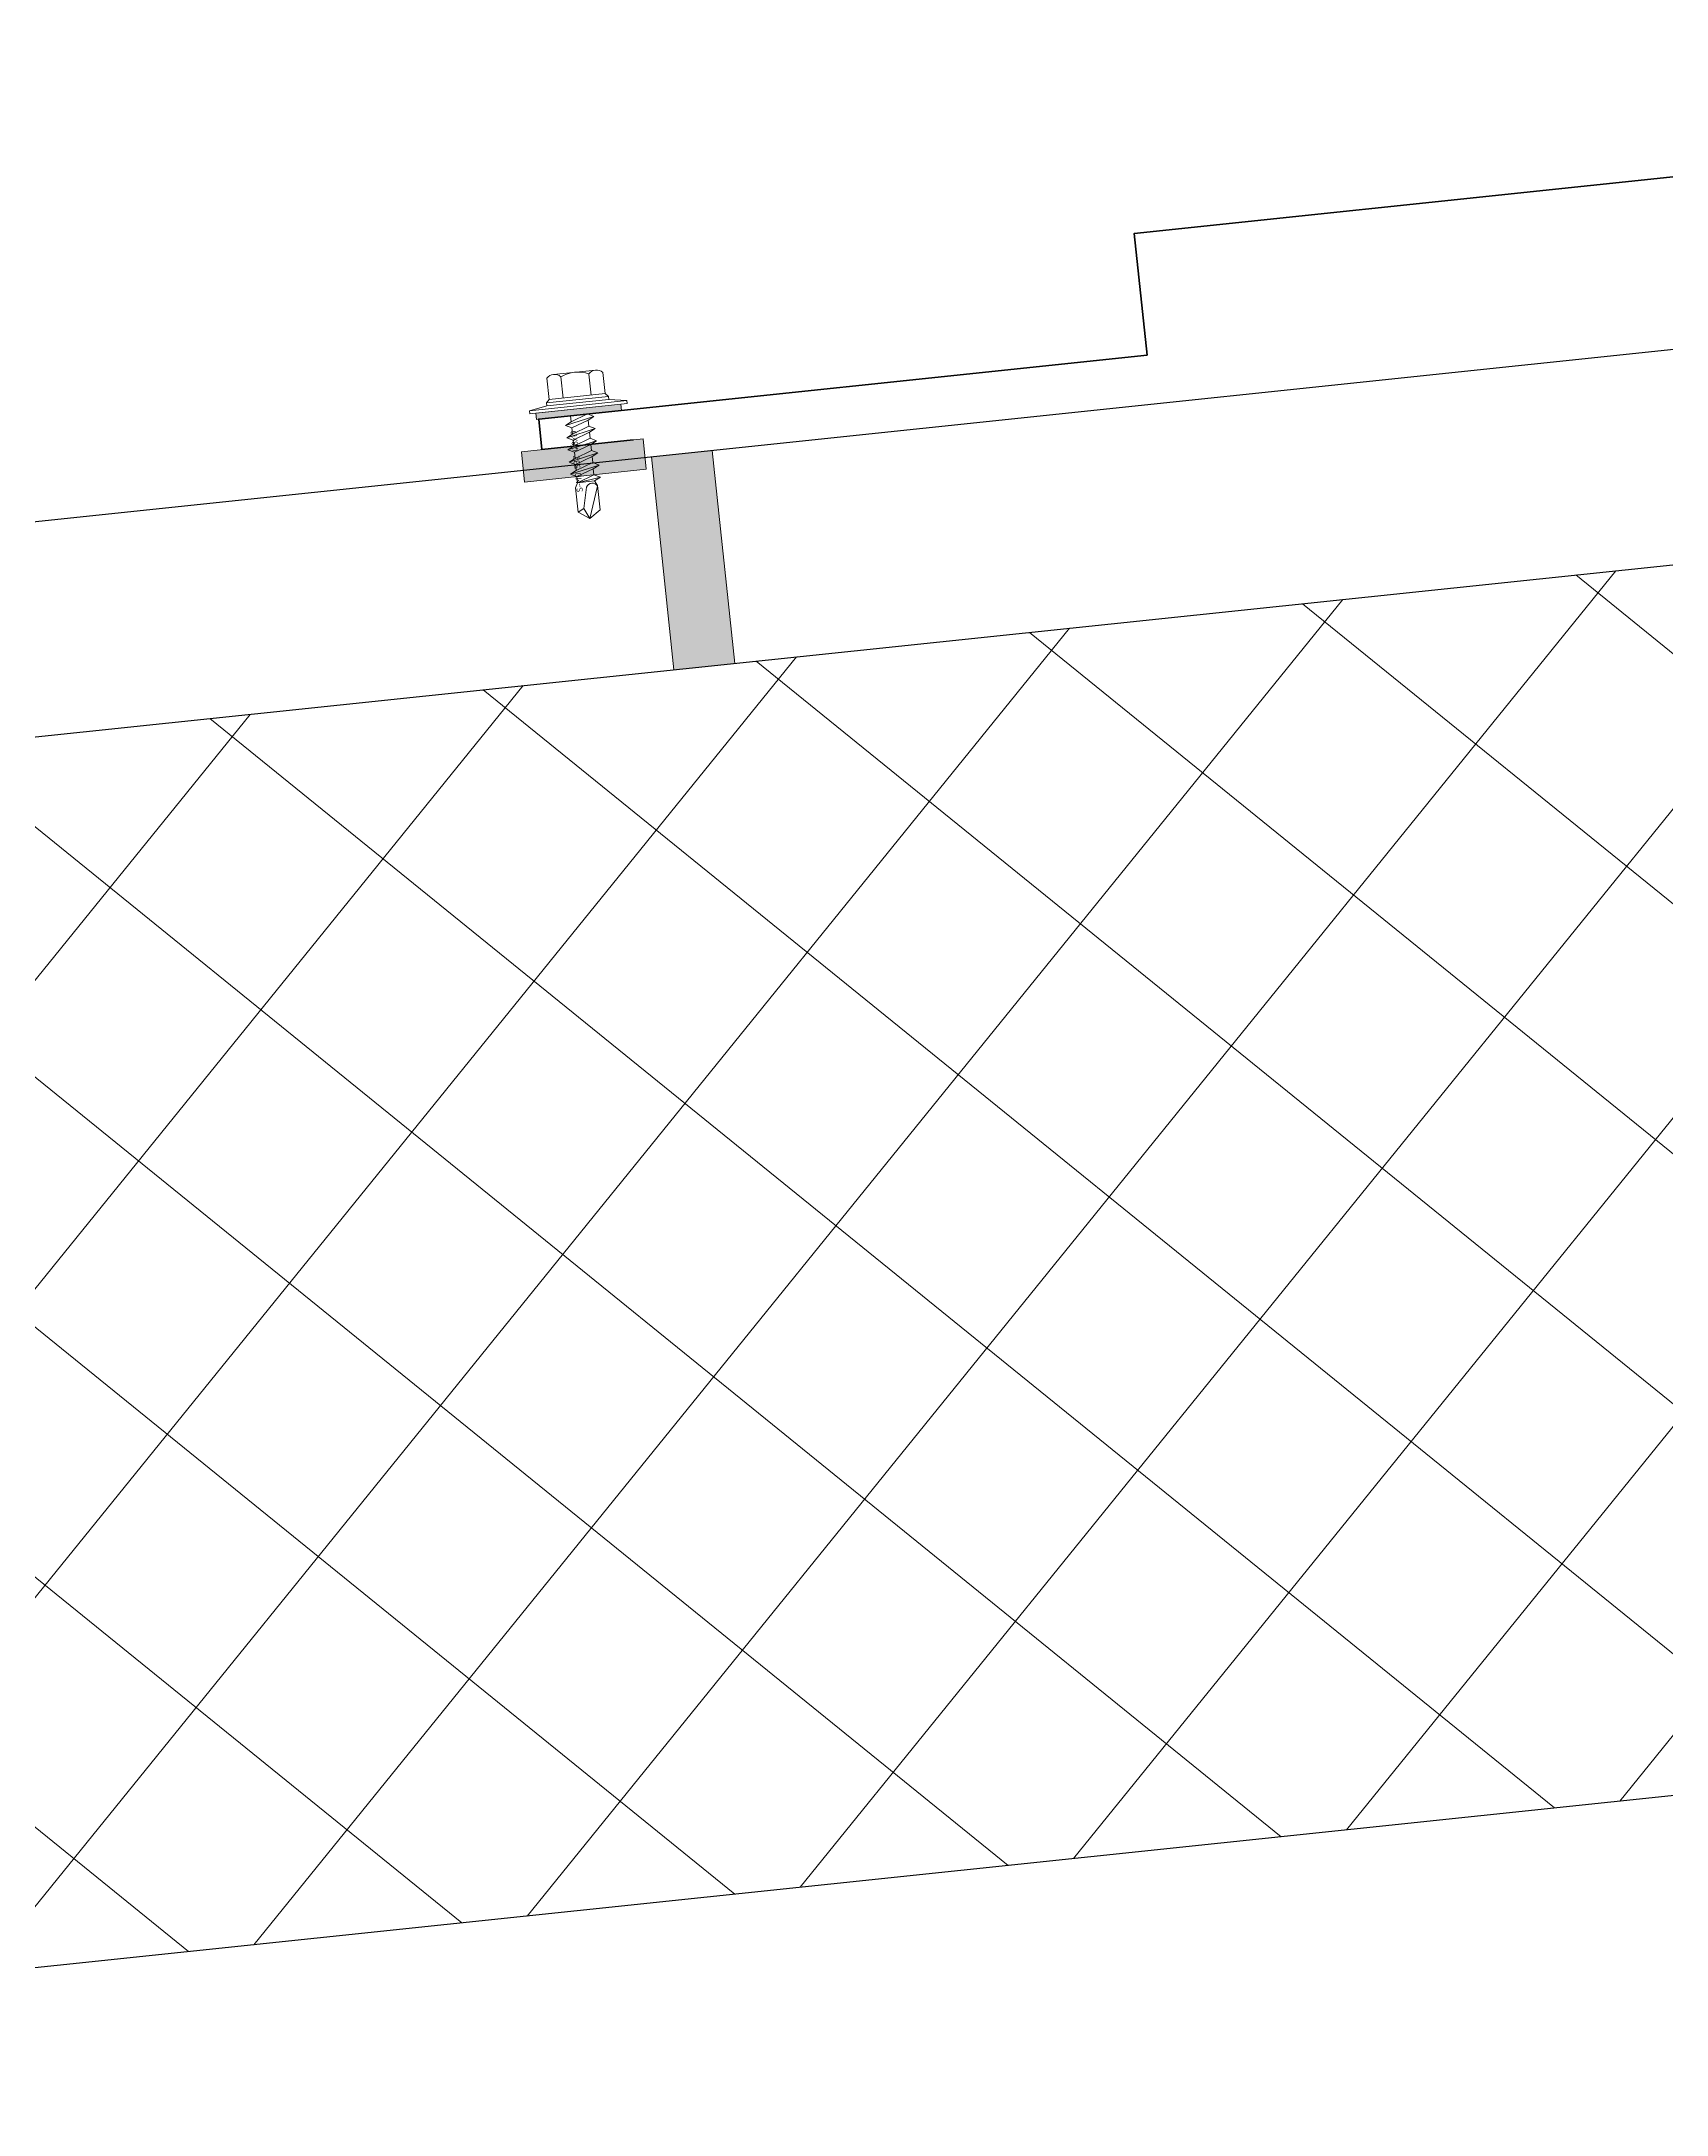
# Model space of a CAD drawing. Header units: millimetres. Extents: x -351329 to 406471, y -253833 to 111767.
# Drawn here: x -235821.3 to -235555.7, y -188596.7 to -188258 of the extents above; entities that cross this region are included whole.
import ezdxf

# ---------------------------------------------------------------- set-up
doc = ezdxf.new("R2010")
doc.units = ezdxf.units.MM
for name, color, linetype, lineweight in [('_Саморез', 12, 'Continuous', 9), ('_Сендвичи', 230, 'Continuous', 30), ('_Фасонные эл.', 7, 'Continuous', 40), ('выноска', 7, 'Continuous', 13), ('тонкие', 221, 'Continuous', 13)]:
    doc.layers.add(name, color=color, linetype=linetype, lineweight=lineweight)
doc.styles.add('GOST 2.304', font='CS_Gost2304.shx')
doc.dimstyles.new('SPDS', dxfattribs={"dimscale": 100, "dimtxt": 2.5, "dimasz": 2.5, "dimexe": 1.25, "dimexo": 0.625, "dimtad": 1, "dimdec": 0, "dimrnd": 0.001, "dimtxsty": 'GOST 2.304', "dimblk": 'OBLIQUE', "dimcen": 2.5, "dimdle": 2, "dimadec": 0, "dimazin": 2, "dimtfac": 0.75, "dimtdec": 0, "dimtmove": 1, "dimatfit": 3, "dimfxl": 1, "dimtolj": 1, "dimarcsym": 0})

# ---------------------------------------------------------------- blocks, each defined once
blk = doc.blocks.new('*D165')
at = {"layer": 'Defpoints', "color": 0, "transparency": 16777216}
for p in [(0, 2), (0, -17), (0, -17)]:
    blk.add_point(p, dxfattribs=at)
at = {"layer": 'Defpoints', "color": 0, "transparency": 16777216, "insert": (-1.18, -7.5), "char_height": 1, "attachment_point": 5, "rotation": 90, "style": 'GOST 2.304'}
blk.add_mtext('\\A1;S-MD 53Z 4.8х19', dxfattribs=at)
blk = doc.blocks.new('_Oblique')
at = {"layer": 'выноска', "color": 0, "lineweight": -2}
blk.add_line((-0.5, -0.5), (0.5, 0.5), dxfattribs=at)
blk = doc.blocks.new('Саморез HILTI S-MD 53Z')
at = {"layer": '_Саморез'}
blk.add_hatch(color=256, dxfattribs=at).paths.add_polyline_path([(-7, 0), (7, 0), (7, 1), (-7, 1)])
for p, q in [((-2.4, -1.5), (2.4, -0.5)), ((-2.4, -3.5), (2.4, -2.5)), ((-2.4, -5.5), (2.4, -4.5)), ((-2.4, -7.5), (2.4, -6.5)), ((-2.4, -9.5), (2.4, -8.5)), ((-1.4, -11), (2.4, -10.5)), ((1.4, -11), (-1.4, -11))]:
    blk.add_line(p, q, dxfattribs=at)
for points in [[(3.45, 7), (-3.45, 7)], [(-4.6, 6.5), (-4.6, 3)], [(-2.3, 3), (-2.3, 6.5)], [(2.3, 3), (2.3, 6.45)], [(4.6, 6.5), (4.6, 3)], [(-8, 1.5), (-5.1, 2), (5.1, 2), (8, 1.5), (-8, 1.5)], [(-8, 1), (8, 1), (8, 1.5), (-8, 1.5), (-8, 1)], [(-5.1, 2.5), (-4.6, 3), (4.6, 3), (5.1, 2.5), (-5.1, 2.5)], [(-5.1, 2), (-5.1, 2.5), (5.1, 2.5), (5.1, 2), (-5.1, 2)], [(-1.4, 0), (-1.4, -1)], [(-1.4, -1), (1.4, 0)], [(2.4, -0.5), (1.4, 0)], [(-2.4, -1.5), (-1.4, -1)], [(-2.4, -1.5), (-1.4, -2)], [(-2.4, -3.5), (-1.4, -3)], [(-1.4, -2), (1.4, -1)], [(-1.4, -2), (-1.4, -3)], [(-1.4, -3), (1.4, -2)], [(-1.4, -4), (1.4, -3)], [(2.4, -0.5), (1.4, -1)], [(1.4, -1), (1.4, -2)], [(2.4, -2.5), (1.4, -2)], [(2.4, -2.5), (1.4, -3)], [(1.4, -3), (1.4, -4)], [(-2.4, -3.5), (-1.4, -4)], [(-2.4, -5.5), (-1.4, -5)], [(-2.4, -5.5), (-1.4, -6)], [(-1.4, -4), (-1.4, -5)], [(-1.4, -5), (1.4, -4)], [(-1.4, -6), (1.4, -5)], [(-1.4, -6), (-1.4, -7)], [(-1.4, -7), (1.4, -6)], [(2.4, -4.5), (1.4, -4)], [(2.4, -4.5), (1.4, -5)], [(1.4, -5), (1.4, -6)], [(2.4, -6.5), (1.4, -6)], [(2.4, -6.5), (1.4, -7)], [(-2.4, -7.5), (-1.4, -7)], [(-2.4, -7.5), (-1.4, -8)], [(-2.4, -9.5), (-1.4, -9)], [(-2.4, -9.5), (-1.4, -10)], [(-1.4, -8), (1.4, -7)], [(-1.4, -8), (-1.4, -9)], [(-1.4, -9), (1.4, -8)], [(-1.4, -10), (1.4, -9)], [(-1.4, -10), (-1.4, -11)], [(-1.4, -11), (1.4, -10)], [(1.4, -7), (1.4, -8)], [(2.4, -8.5), (1.4, -8)], [(2.4, -8.5), (1.4, -9)], [(1.4, -9), (1.4, -10)], [(2.4, -10.5), (1.4, -10)], [(-1.4, -11), (-1.8, -11.8), (-1.8, -15.8)], [(-0.8, -15.3), (0, -11.9)], [(0, -17), (1.8, -11.9)], [(2.4, -10.5), (1.4, -11)], [(1.4, -11), (1.8, -11.8), (1.8, -15.8)], [(-1.8, -15.8), (-0.8, -15.3)], [(0, -17), (-1.8, -15.8)], [(-0.8, -15.3), (0, -17)], [(0, -17), (1.8, -15.8)]]:
    blk.add_lwpolyline(points, dxfattribs=at)
blk.add_lwpolyline([(-7, 0), (7, 0), (7, 1), (-7, 1)], close=True, dxfattribs=at)
for centre, radius, start, end in [((-3.45, 5.43), 1.57, 43.0029, 136.9971), ((0, 1.46), 5.54, 65.4705, 114.5295), ((3.45, 5.43), 1.57, 43.0029, 136.9971), ((0.9, -12.27), 0.975, 22.6199, 157.3801)]:
    blk.add_arc(centre, radius, start, end, dxfattribs=at)
at = {"layer": 'Defpoints'}
dim = blk.add_linear_dim(base=(0, -17), p1=(0, 2), p2=(0, -17), angle=90, text='S-MD 53Z 4.8х<>', dimstyle='SPDS', override={"dimscale": 1, "dimtxt": 1, "dimse1": 1, "dimse2": 1, "dimsd1": 1, "dimsd2": 1}, dxfattribs=at)
dim.commit()
dim.dimension.update_dxf_attribs({"geometry": '*D165', "text_midpoint": (-1.18, -7.5)})

msp = doc.modelspace()

# ---------------------------------------------------------------- hatches: boundary and pattern name
at = {"layer": 'тонкие', "ltscale": 10}
h = msp.add_hatch(color=256, dxfattribs=at)
h.dxf.hatch_style = 1
h.paths.add_polyline_path([(-235742.36, -188329.95), (-235722.47, -188327.86), (-235723, -188322.89), (-235742.89, -188324.98)])
h = msp.add_hatch(dxfattribs=at)
h.set_pattern_fill('ANSI37', color=256, scale=10, angle=6)
h.set_pattern_definition([(51, (-258721.545, -158771.36), (-24.674384, 19.980922), []), (141, (-258721.545, -158771.36), (-19.980922, -24.674384), [])])
h.paths.add_polyline_path([(-235354.34, -188523.49), (-235375.25, -188324.59), (-236071.41, -188397.76), (-236064.1, -188467.38), (-236038.58, -188470.98), (-236087, -188488.64), (-236061.48, -188492.24), (-236050.51, -188596.66)])
at = {"layer": 'тонкие', "ltscale": 100}
h = msp.add_hatch(color=256, dxfattribs=at)
h.dxf.hatch_style = 1
h.paths.add_polyline_path([(-235711.68, -188324.76), (-235721.62, -188325.8), (-235717.96, -188360.61), (-235708.02, -188359.57)])

# ---------------------------------------------------------------- linework, layer by layer
at = {"layer": '_Сендвичи', "ltscale": 10}
msp.add_line((-236071.41, -188397.76), (-235375.25, -188324.59), dxfattribs=at)
msp.add_lwpolyline([(-236075.07, -188362.95), (-235378.91, -188289.78), (-235354.34, -188523.49), (-236050.51, -188596.66)], dxfattribs=at)
at = {"layer": '_Фасонные эл.', "ltscale": 10}
msp.add_lwpolyline([(-234964.07, -188323.06), (-234949.15, -188324.63), (-234948.62, -188319.65), (-235048.08, -188309.2), (-235045.99, -188289.31), (-235344.34, -188257.95), (-235642.7, -188289.31), (-235640.61, -188309.2), (-235740.06, -188319.65), (-235739.54, -188324.63), (-235724.62, -188323.06)], dxfattribs=at)
at = {"layer": 'тонкие', "ltscale": 10}
msp.add_lwpolyline([(-235742.36, -188329.95), (-235722.47, -188327.86), (-235723, -188322.89), (-235742.89, -188324.98)], close=True, dxfattribs=at)
at = {"layer": 'тонкие', "ltscale": 100}
msp.add_lwpolyline([(-235717.96, -188360.61), (-235708.02, -188359.57), (-235711.68, -188324.76), (-235721.62, -188325.8)], close=True, dxfattribs=at)

# ---------------------------------------------------------------- block references
at = {"layer": '_Фасонные эл.', "ltscale": 10, "rotation": 6}
msp.add_blockref('Саморез HILTI S-MD 53Z', (-235733.46, -188318.96), dxfattribs=at)

doc.saveas('drawing.dxf')
